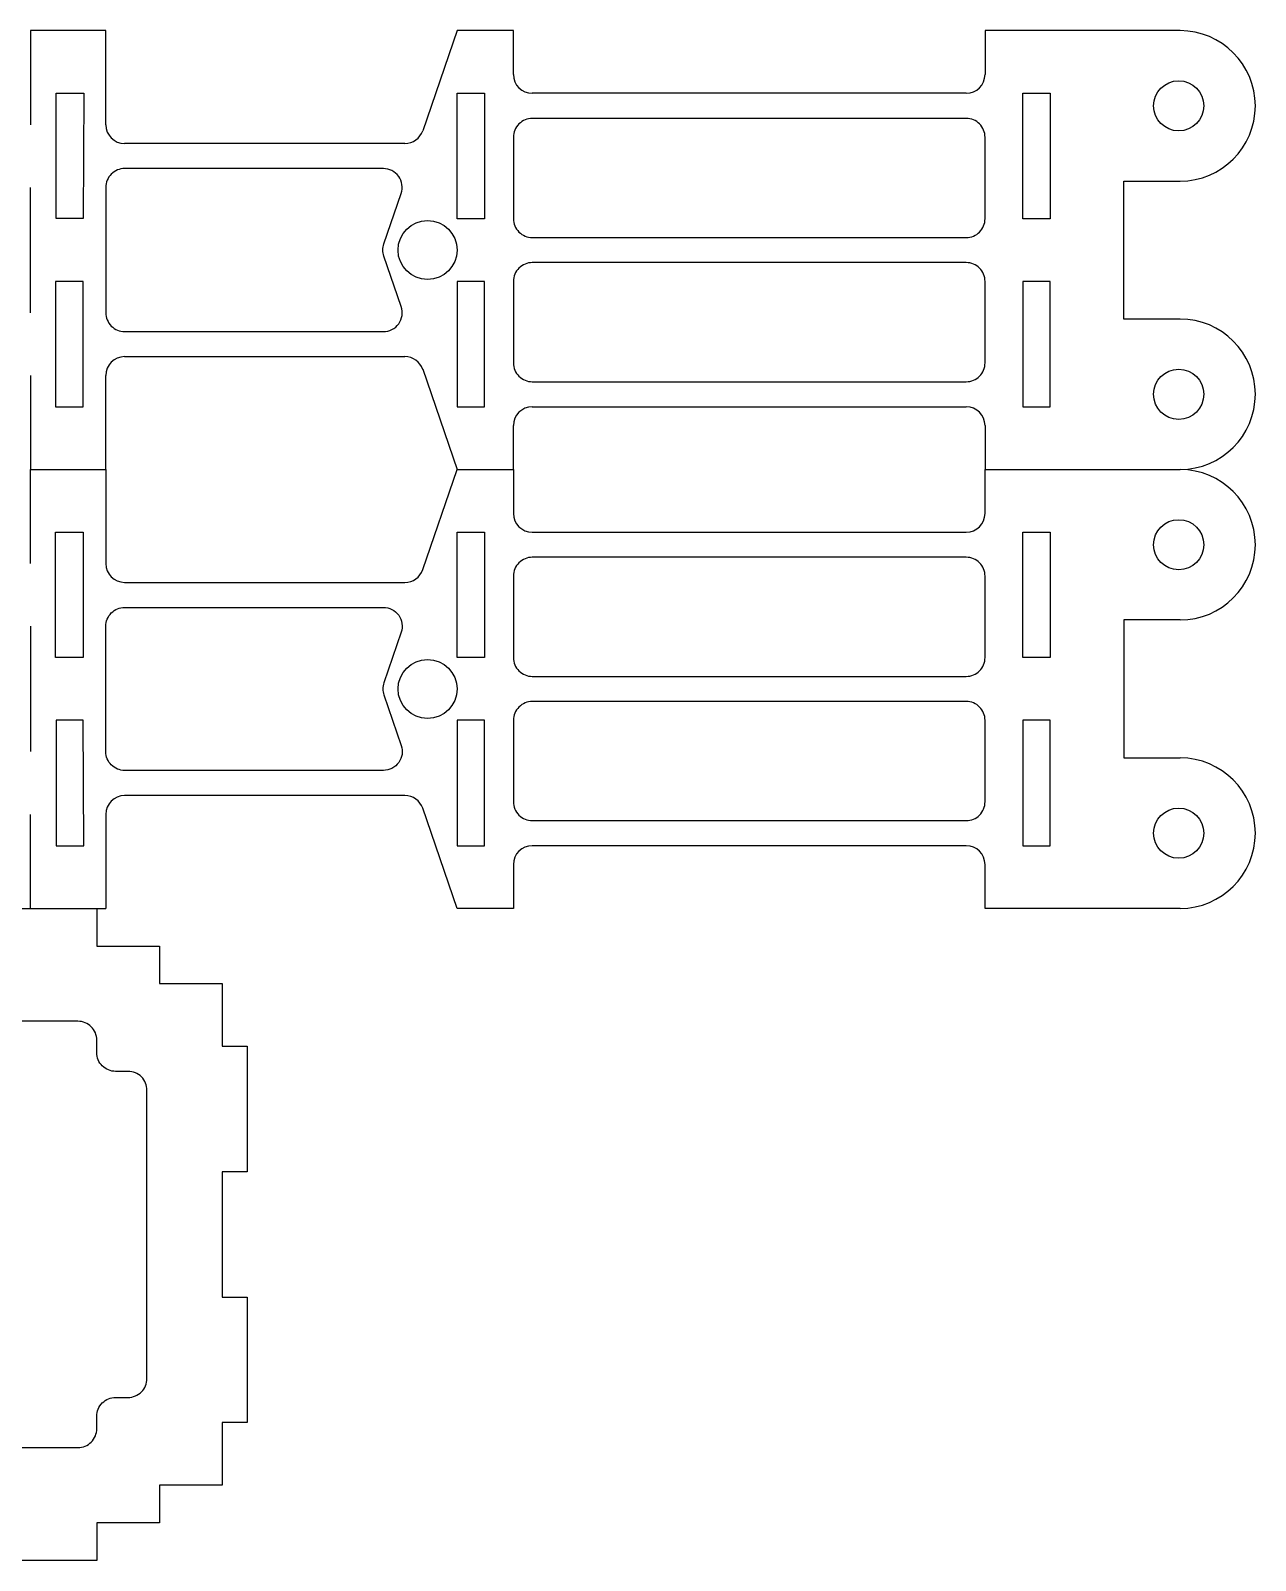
# Model space of a CAD drawing. Header units: millimetres. Extents: x 2149 to 2426, y 891 to 1013.
# Drawn here: x 2328 to 2425.6, y 891.2 to 1013.2 of the extents above; entities that cross this region are included whole.
import ezdxf

# ---------------------------------------------------------------- set-up
doc = ezdxf.new("R2010")
doc.units = ezdxf.units.MM
doc.layers.add('2mm航空层板', color=2, linetype='Continuous')

msp = doc.modelspace()

# ---------------------------------------------------------------- linework, layer by layer
at = {"layer": '2mm航空层板'}
for p, q in [((2333.95, 1013.17), (2327.95, 1013.17)), ((2327.95, 1013.17), (2327.95, 1005.67)), ((2333.95, 1005.67), (2333.95, 1013.17)), ((2361.95, 1013.17), (2359.22, 1005.19)), ((2366.45, 1013.17), (2361.95, 1013.17)), ((2366.45, 1009.67), (2366.45, 1013.17)), ((2419.6, 1013.17), (2404.05, 1013.17)), ((2404.05, 1013.17), (2404.05, 1009.67)), ((2402.55, 1008.17), (2367.95, 1008.17)), ((2357.8, 1004.17), (2335.45, 1004.17)), ((2327.95, 990.67), (2327.95, 1000.67)), ((2415.12, 990.17), (2415.12, 1001.17)), ((2415.12, 1001.17), (2419.6, 1001.17)), ((2419.6, 990.17), (2415.12, 990.17)), ((2335.45, 987.17), (2357.8, 987.17)), ((2359.22, 986.16), (2361.95, 978.17)), ((2327.95, 985.67), (2327.95, 978.17)), ((2333.95, 978.17), (2333.95, 985.67)), ((2367.95, 983.17), (2402.55, 983.17)), ((2366.45, 978.17), (2366.45, 981.67)), ((2404.05, 981.67), (2404.05, 978.17)), ((2327.95, 978.17), (2333.95, 978.17)), ((2327.95, 970.67), (2327.95, 978.17)), ((2327.95, 978.17), (2333.95, 978.17)), ((2333.95, 978.17), (2333.95, 970.67)), ((2359.22, 970.19), (2361.95, 978.17)), ((2361.95, 978.17), (2366.45, 978.17)), ((2361.95, 978.17), (2366.45, 978.17)), ((2366.45, 978.17), (2366.45, 974.67)), ((2404.05, 978.17), (2419.6, 978.17)), ((2404.05, 974.67), (2404.05, 978.17)), ((2404.05, 978.17), (2419.6, 978.17)), ((2367.95, 973.17), (2402.55, 973.17)), ((2335.45, 969.17), (2357.8, 969.17)), ((2327.95, 965.67), (2327.95, 955.67)), ((2419.6, 966.17), (2415.12, 966.17)), ((2415.12, 966.17), (2415.12, 955.17)), ((2415.12, 955.17), (2419.6, 955.17)), ((2357.8, 952.17), (2335.45, 952.17)), ((2327.95, 943.17), (2327.95, 950.67)), ((2333.95, 950.67), (2333.95, 943.17)), ((2361.95, 943.17), (2359.22, 951.16)), ((2402.55, 948.17), (2367.95, 948.17)), ((2366.45, 946.67), (2366.45, 943.17)), ((2404.05, 943.17), (2404.05, 946.67)), ((2333.23, 943.17), (2333.95, 943.17)), ((2366.45, 943.17), (2361.95, 943.17)), ((2419.6, 943.17), (2404.05, 943.17))]:
    msp.add_line(p, q, dxfattribs=at)
for points in [[(2330, 1008.18), (2332.2, 1008.18), (2332.15, 998.18), (2330, 998.18)], [(2361.95, 1008.17), (2364.15, 1008.17), (2364.15, 998.17), (2361.95, 998.17)], [(2409.25, 1008.17), (2409.25, 998.17), (2407.05, 998.17), (2407.05, 1008.17)], [(2329.95, 983.17), (2332.15, 983.17), (2332.15, 993.17), (2329.95, 993.17)], [(2361.95, 983.17), (2364.15, 983.17), (2364.15, 993.17), (2361.95, 993.17)], [(2409.25, 993.17), (2407.05, 993.17), (2407.05, 983.17), (2409.25, 983.17)], [(2329.95, 973.17), (2332.15, 973.17), (2332.15, 963.18), (2329.95, 963.17)], [(2361.95, 973.17), (2364.15, 973.17), (2364.15, 963.17), (2361.95, 963.17)], [(2409.25, 963.17), (2407.05, 963.17), (2407.05, 973.17), (2409.25, 973.17)], [(2330, 948.17), (2332.2, 948.17), (2332.15, 958.17), (2330, 958.17)], [(2361.95, 948.17), (2364.15, 948.17), (2364.15, 958.17), (2361.95, 958.17)], [(2409.25, 948.17), (2409.25, 958.17), (2407.05, 958.17), (2407.05, 948.17)]]:
    msp.add_lwpolyline(points, close=True, dxfattribs=at)
for points in [[(2404.05, 998.17), (2404.05, 1004.67, 0.414214), (2402.55, 1006.17), (2367.95, 1006.17, 0.414214), (2366.45, 1004.67), (2366.45, 998.17, 0.414214), (2367.95, 996.67), (2402.55, 996.67, 0.414214)], [(2357.5, 1000.19, 0.514618), (2356.08, 1002.17), (2335.45, 1002.17, 0.414214), (2333.95, 1000.67), (2333.95, 990.67, 0.414214), (2335.45, 989.17), (2356.08, 989.17, 0.514618), (2357.5, 991.16), (2356.12, 995.19, -0.166667), (2356.12, 996.16)], [(2366.45, 993.17), (2366.45, 986.67, 0.414214), (2367.95, 985.17), (2402.55, 985.17, 0.414214), (2404.05, 986.67), (2404.05, 993.17, 0.414214), (2402.55, 994.67), (2367.95, 994.67, 0.414214)], [(2404.05, 963.17), (2404.05, 969.67, 0.414214), (2402.55, 971.17), (2367.95, 971.17, 0.414214), (2366.45, 969.67), (2366.45, 963.17, 0.414214), (2367.95, 961.67), (2402.55, 961.67, 0.414214)], [(2357.5, 956.16, -0.514618), (2356.08, 954.17), (2335.45, 954.17, -0.414214), (2333.95, 955.67), (2333.95, 965.67, -0.414214), (2335.45, 967.17), (2356.08, 967.17, -0.514618), (2357.5, 965.19), (2356.12, 961.16, 0.166667), (2356.12, 960.19)], [(2366.45, 958.17), (2366.45, 951.67, 0.414214), (2367.95, 950.17), (2402.55, 950.17, 0.414214), (2404.05, 951.67), (2404.05, 958.17, 0.414214), (2402.55, 959.67), (2367.95, 959.67, 0.414214)], [(2337.23, 928.67, 0.414214), (2335.73, 930.17), (2334.73, 930.17, -0.414214), (2333.23, 931.67), (2333.23, 932.67, 0.414214), (2331.73, 934.17), (2309.73, 934.17, 0.414214), (2308.23, 932.67), (2308.23, 931.67, -0.414214), (2306.73, 930.17), (2305.73, 930.17, 0.414214), (2304.23, 928.67), (2304.23, 905.67, 0.414214), (2305.73, 904.17), (2306.73, 904.17, -0.414214), (2308.23, 902.67), (2308.23, 901.67, 0.414214), (2309.73, 900.17), (2331.73, 900.17, 0.414214), (2333.23, 901.67), (2333.23, 902.67, -0.414214), (2334.73, 904.17), (2335.73, 904.17, 0.414214), (2337.23, 905.67)]]:
    msp.add_lwpolyline(points, format="xyb", close=True, dxfattribs=at)
msp.add_lwpolyline([(2323.23, 943.17), (2333.23, 943.17), (2333.23, 940.17), (2338.23, 940.17), (2338.23, 937.17), (2343.23, 937.17), (2343.23, 932.17), (2345.23, 932.17), (2345.23, 922.17), (2343.23, 922.17), (2343.23, 912.17), (2345.23, 912.17), (2345.23, 902.17), (2343.23, 902.17), (2343.23, 897.17), (2338.23, 897.17), (2338.23, 894.17), (2333.23, 894.17), (2333.23, 891.17), (2323.23, 891.17)], dxfattribs=at)
for centre, radius in [((2419.49, 1007.17), 2), ((2359.6, 995.67), 2.35), ((2419.49, 984.17), 2), ((2419.49, 972.17), 2), ((2359.6, 960.67), 2.35), ((2419.49, 949.17), 2)]:
    msp.add_circle(centre, radius, dxfattribs=at)
for centre, radius, start, end in [((2419.6, 1007.17), 6, 270, 90), ((2367.95, 1009.67), 1.5, 180, 270), ((2402.55, 1009.67), 1.5, 270, 0), ((2335.45, 1005.67), 1.5, 180, 270), ((2357.8, 1005.67), 1.5, 270, 341.0754), ((2419.6, 984.17), 6, 270, 90), ((2335.45, 985.67), 1.5, 90, 180), ((2357.8, 985.67), 1.5, 18.9246, 90), ((2367.95, 981.67), 1.5, 90, 180), ((2402.55, 981.67), 1.5, 0, 90), ((2419.6, 972.17), 6, 270, 90), ((2367.95, 974.67), 1.5, 180, 270), ((2402.55, 974.67), 1.5, 270, 0), ((2335.45, 970.67), 1.5, 180, 270), ((2357.8, 970.67), 1.5, 270, 341.0754), ((2419.6, 949.17), 6, 270, 90), ((2335.45, 950.67), 1.5, 90, 180), ((2357.8, 950.67), 1.5, 18.9246, 90), ((2367.95, 946.67), 1.5, 90, 180), ((2402.55, 946.67), 1.5, 0, 90)]:
    msp.add_arc(centre, radius, start, end, dxfattribs=at)

doc.saveas('drawing.dxf')
